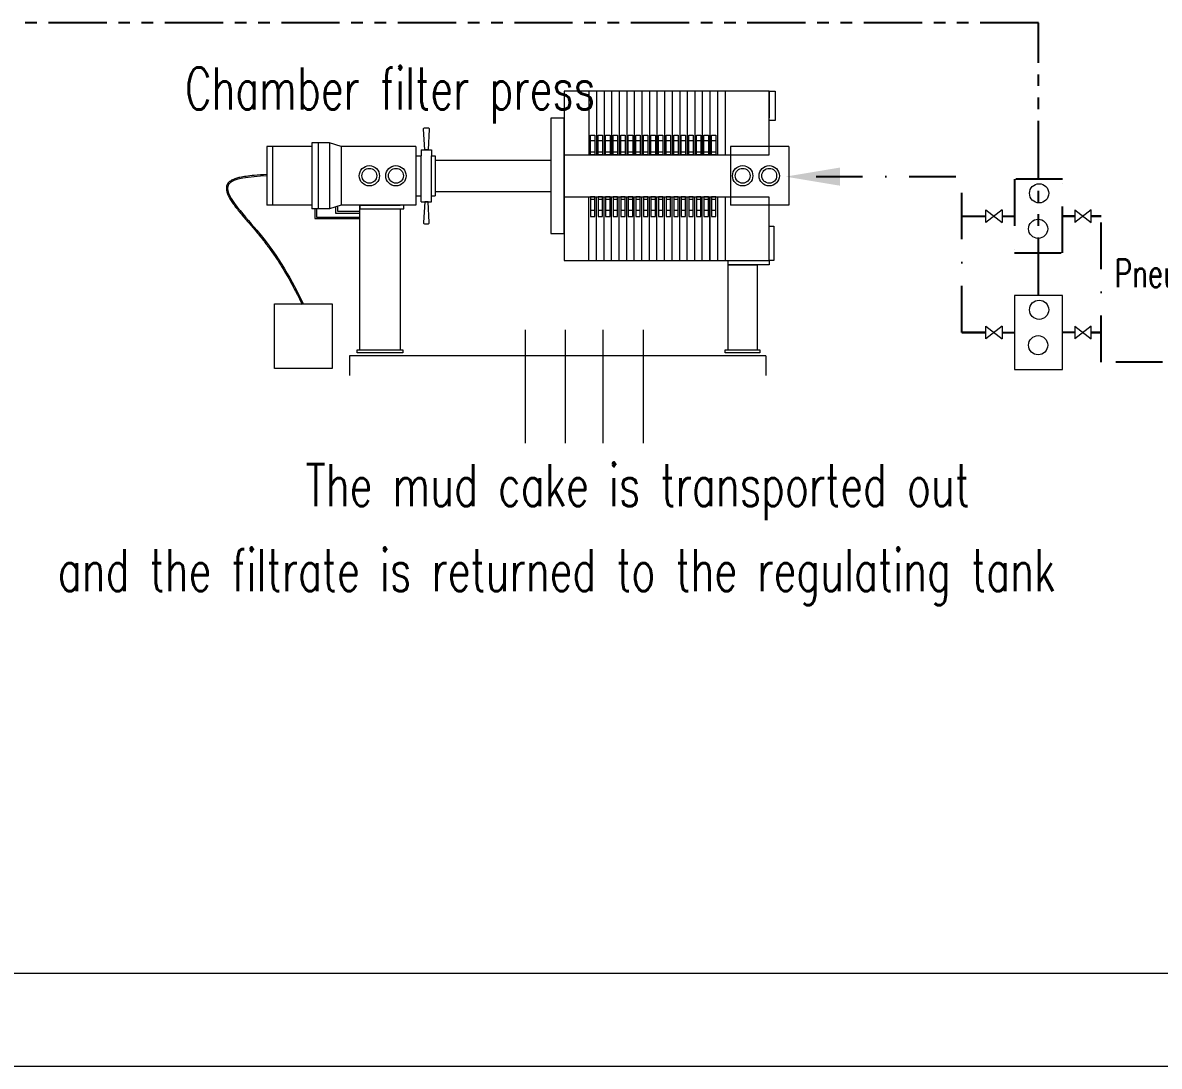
# Model space of a CAD drawing. Extents: x 838828 to 1489448, y 610351 to 848160.
# Drawn here: x 970384 to 982581, y 753083 to 764285 of the extents above; entities that cross this region are included whole.
import ezdxf

# ---------------------------------------------------------------- set-up
doc = ezdxf.new("R2010")
doc.units = 0
doc.header["$LTSCALE"] = 1000
doc.header["$MEASUREMENT"] = 0
doc.linetypes.add('DASHDOT', pattern=[1, 0.5, -0.25, 0, -0.25])
doc.linetypes.add('PHANTOM2', pattern=[1.25, 0.625, -0.125, 0.125, -0.125, 0.125, -0.125])
doc.layers.get('0').update_dxf_attribs({"linetype": 'CONTINUOUS', "lineweight": 13})
for name, color, linetype, lineweight in [('D', 3, 'CONTINUOUS', 13), ('文字', 7, 'CONTINUOUS', 13), ('标注', 8, 'CONTINUOUS', 13), ('水位线', 3, 'CONTINUOUS', 13), ('设备', 6, 'CONTINUOUS', 13)]:
    doc.layers.add(name, color=color, linetype=linetype, lineweight=lineweight)
doc.layers.add('污泥管道', color=3, linetype='DASHDOT')
doc.layers.add('空气管道', color=6, linetype='PHANTOM2')
doc.styles.add('垂直标高', font='romans.shx', dxfattribs={"width": 0.7, "bigfont": 'gbcbig.shx'})

msp = doc.modelspace()

# ---------------------------------------------------------------- linework, layer by layer
for p, q in [((976460, 763551), (976460, 762867)), ((976541, 763551), (976541, 762867)), ((976622, 763551), (976622, 762867)), ((976704, 763551), (976704, 762867)), ((976785, 763551), (976785, 762867)), ((976866, 763551), (976866, 762867)), ((976947, 763551), (976947, 762867)), ((977028, 763551), (977028, 762867)), ((977109, 763551), (977109, 762867)), ((977190, 763551), (977190, 762867)), ((977272, 763551), (977272, 762867)), ((977353, 763551), (977353, 762867)), ((977434, 763551), (977434, 762867)), ((977515, 763551), (977515, 762867)), ((977596, 763551), (977596, 762867)), ((977677, 763551), (977677, 762867)), ((977759, 763551), (977759, 762867)), ((977840, 763551), (977840, 762867)), ((977921, 763551), (977921, 762867)), ((973003, 762956), (973003, 762327)), ((973487, 762956), (973003, 762956)), ((973065, 762956), (973065, 762327)), ((973487, 762995), (973487, 762288)), ((973676, 762995), (973487, 762995)), ((973555, 762995), (973555, 762288)), ((973676, 762995), (973676, 762288)), ((973803, 762956), (973676, 762995)), ((973803, 762956), (973803, 762327)), ((974602, 762956), (973803, 762956)), ((974602, 762956), (974602, 762327)), ((974661, 762920), (974770, 762920)), ((974661, 762920), (974661, 762858)), ((974770, 762920), (974770, 762858)), ((976524, 763016), (976477, 763016)), ((976606, 763016), (976558, 763016)), ((976687, 763016), (976639, 763016)), ((976768, 763016), (976721, 763016)), ((976849, 763016), (976802, 763016)), ((976930, 763016), (976883, 763016)), ((977011, 763016), (976964, 763016)), ((977093, 763016), (977045, 763016)), ((977174, 763016), (977126, 763016)), ((977255, 763016), (977208, 763016)), ((977336, 763016), (977289, 763016)), ((977417, 763016), (977370, 763016)), ((977498, 763016), (977451, 763016)), ((977579, 763016), (977532, 763016)), ((977661, 763016), (977613, 763016)), ((977742, 763016), (977694, 763016)), ((977823, 763016), (977776, 763016)), ((977981, 762956), (977981, 762327)), ((978606, 762956), (977981, 762956)), ((978606, 762956), (978606, 762327)), ((974602, 762858), (974661, 762858)), ((974661, 762364), (974661, 762858)), ((974770, 762364), (974770, 762858)), ((974770, 762858), (974810, 762858)), ((974810, 762858), (974810, 762426)), ((974810, 762811), (976052, 762811)), ((976524, 762895), (976477, 762895)), ((976606, 762895), (976558, 762895)), ((976687, 762895), (976639, 762895)), ((976768, 762895), (976721, 762895)), ((976849, 762895), (976802, 762895)), ((976930, 762895), (976883, 762895)), ((977011, 762895), (976964, 762895)), ((977093, 762895), (977045, 762895)), ((977174, 762895), (977126, 762895)), ((977255, 762895), (977208, 762895)), ((977336, 762895), (977289, 762895)), ((977417, 762895), (977370, 762895)), ((977498, 762895), (977451, 762895)), ((977579, 762895), (977532, 762895)), ((977661, 762895), (977613, 762895)), ((977742, 762895), (977694, 762895)), ((977823, 762895), (977776, 762895)), ((974602, 762426), (974661, 762426)), ((974770, 762426), (974810, 762426)), ((974810, 762473), (976052, 762473)), ((973487, 762327), (973003, 762327)), ((973803, 762327), (973676, 762288)), ((973739, 762308), (973739, 762242)), ((973762, 762315), (973762, 762261)), ((974602, 762327), (973803, 762327)), ((974661, 762364), (974770, 762364)), ((976460, 761732), (976460, 762417)), ((976524, 762388), (976477, 762388)), ((976541, 761732), (976541, 762417)), ((976606, 762388), (976558, 762388)), ((976622, 761732), (976622, 762417)), ((976687, 762388), (976639, 762388)), ((976704, 761732), (976704, 762417)), ((976768, 762388), (976721, 762388)), ((976785, 761732), (976785, 762417)), ((976849, 762388), (976802, 762388)), ((976866, 761732), (976866, 762417)), ((976930, 762388), (976883, 762388)), ((976947, 761732), (976947, 762417)), ((977011, 762388), (976964, 762388)), ((977028, 761732), (977028, 762417)), ((977093, 762388), (977045, 762388)), ((977109, 761732), (977109, 762417)), ((977174, 762388), (977126, 762388)), ((977190, 761732), (977190, 762417)), ((977255, 762388), (977208, 762388)), ((977272, 761732), (977272, 762417)), ((977336, 762388), (977289, 762388)), ((977353, 761732), (977353, 762417)), ((977417, 762388), (977370, 762388)), ((977434, 761732), (977434, 762417)), ((977498, 762388), (977451, 762388)), ((977515, 761732), (977515, 762417)), ((977579, 762388), (977532, 762388)), ((977596, 761732), (977596, 762417)), ((977661, 762388), (977613, 762388)), ((977677, 761732), (977677, 762417)), ((977742, 762388), (977694, 762388)), ((977759, 761732), (977759, 762417)), ((977759, 762413), (977759, 761734)), ((977823, 762388), (977776, 762388)), ((977840, 762413), (977840, 761734)), ((977921, 762413), (977921, 761734)), ((978606, 762327), (977981, 762327)), ((973676, 762288), (973487, 762288)), ((973518, 762288), (973518, 762183)), ((973518, 762183), (974003, 762183)), ((973535, 762288), (973535, 762199)), ((973535, 762199), (974003, 762199)), ((973739, 762242), (974003, 762242)), ((973762, 762261), (974003, 762261)), ((976524, 762268), (976477, 762268)), ((976606, 762268), (976558, 762268)), ((976687, 762268), (976639, 762268)), ((976768, 762268), (976721, 762268)), ((976849, 762268), (976802, 762268)), ((976930, 762268), (976883, 762268)), ((977011, 762268), (976964, 762268)), ((977093, 762268), (977045, 762268)), ((977174, 762268), (977126, 762268)), ((977255, 762268), (977208, 762268)), ((977336, 762268), (977289, 762268)), ((977417, 762268), (977370, 762268)), ((977498, 762268), (977451, 762268)), ((977579, 762268), (977532, 762268)), ((977661, 762268), (977613, 762268)), ((977742, 762268), (977694, 762268)), ((977823, 762268), (977776, 762268)), ((978358, 760709), (973891, 760709)), ((973891, 760709), (973891, 760498)), ((978358, 760709), (978358, 760498)), ((954834, 754083), (1010734, 754083))]:
    msp.add_line(p, q)
at = {"linetype": 'Continuous'}
msp.add_line((952334, 753083), (1011734, 753083), dxfattribs=at)
for points in [[(976193, 762867), (978395, 762867), (978395, 763551), (976193, 763551), (976193, 761732), (978395, 761732), (978395, 762413), (976193, 762413)], [(974003, 760774), (974003, 762327), (974436, 762327)], [(974436, 762289), (974436, 760774)], [(977954, 760774), (977954, 761685), (978265, 761685), (978265, 760774)]]:
    msp.add_lwpolyline(points)
for points in [[(978395, 763551), (978459, 763551), (978459, 763237), (978395, 763237)], [(978395, 763551), (978395, 763551), (978395, 763265), (978395, 763265)], [(976193, 763261), (976052, 763261), (976052, 762023), (976193, 762023)], [(976524, 762867), (976477, 762867), (976477, 763078), (976524, 763078)], [(976606, 762867), (976558, 762867), (976558, 763078), (976606, 763078)], [(976687, 762867), (976639, 762867), (976639, 763078), (976687, 763078)], [(976768, 762867), (976721, 762867), (976721, 763078), (976768, 763078)], [(976849, 762867), (976802, 762867), (976802, 763078), (976849, 763078)], [(976930, 762867), (976883, 762867), (976883, 763078), (976930, 763078)], [(977011, 762867), (976964, 762867), (976964, 763078), (977011, 763078)], [(977093, 762867), (977045, 762867), (977045, 763078), (977093, 763078)], [(977174, 762867), (977126, 762867), (977126, 763078), (977174, 763078)], [(977255, 762867), (977208, 762867), (977208, 763078), (977255, 763078)], [(977336, 762867), (977289, 762867), (977289, 763078), (977336, 763078)], [(977417, 762867), (977370, 762867), (977370, 763078), (977417, 763078)], [(977498, 762867), (977451, 762867), (977451, 763078), (977498, 763078)], [(977579, 762867), (977532, 762867), (977532, 763078), (977579, 763078)], [(977661, 762867), (977613, 762867), (977613, 763078), (977661, 763078)], [(977742, 762867), (977694, 762867), (977694, 763078), (977742, 763078)], [(977823, 762867), (977776, 762867), (977776, 763078), (977823, 763078)], [(974475, 762327), (974003, 762327), (974003, 762289), (974475, 762289)], [(976524, 762417), (976477, 762417), (976477, 762206), (976524, 762206)], [(976606, 762417), (976558, 762417), (976558, 762206), (976606, 762206)], [(976687, 762417), (976639, 762417), (976639, 762206), (976687, 762206)], [(976768, 762417), (976721, 762417), (976721, 762206), (976768, 762206)], [(976849, 762417), (976802, 762417), (976802, 762206), (976849, 762206)], [(976930, 762417), (976883, 762417), (976883, 762206), (976930, 762206)], [(977011, 762417), (976964, 762417), (976964, 762206), (977011, 762206)], [(977093, 762417), (977045, 762417), (977045, 762206), (977093, 762206)], [(977174, 762417), (977126, 762417), (977126, 762206), (977174, 762206)], [(977255, 762417), (977208, 762417), (977208, 762206), (977255, 762206)], [(977336, 762417), (977289, 762417), (977289, 762206), (977336, 762206)], [(977417, 762417), (977370, 762417), (977370, 762206), (977417, 762206)], [(977498, 762417), (977451, 762417), (977451, 762206), (977498, 762206)], [(977579, 762417), (977532, 762417), (977532, 762206), (977579, 762206)], [(977661, 762417), (977613, 762417), (977613, 762206), (977661, 762206)], [(977742, 762417), (977694, 762417), (977694, 762206), (977742, 762206)], [(977823, 762417), (977776, 762417), (977776, 762206), (977823, 762206)], [(978395, 762102), (978444, 762102), (978444, 761734), (978395, 761734)], [(977954, 761685), (977954, 761734), (978395, 761734), (978395, 761685)], [(974464, 760742), (973972, 760742), (973972, 760774), (974464, 760774)], [(978293, 760742), (977923, 760742), (977923, 760774), (978293, 760774)]]:
    msp.add_lwpolyline(points, close=True)
for points in [[(974735, 762920), (974698, 762920), (974685, 763143, -0.414214), (974700, 763158), (974731, 763158, -0.414214), (974746, 763143)], [(974735, 762364), (974698, 762364), (974685, 762140, 0.414214), (974700, 762125), (974731, 762125, 0.414214), (974746, 762140)]]:
    msp.add_lwpolyline(points, format="xyb", close=True)
for centre, radius in [((974104, 762642), 109), ((974104, 762642), 79.8), ((974389, 762642), 109), ((974389, 762642), 79.8), ((978110, 762642), 109), ((978110, 762642), 79.8), ((978395, 762642), 109), ((978395, 762642), 79.8)]:
    msp.add_circle(centre, radius)
at = {"layer": 'D', "color": 3, "ltscale": 200}
for p, q in [((975775, 760988), (975775, 759771)), ((976206, 760988), (976206, 759771)), ((976611, 760988), (976611, 759771)), ((977042, 760988), (977042, 759771)), ((975775, 760023), (975775, 759771)), ((976206, 760023), (976206, 759771)), ((976611, 760023), (976611, 759771)), ((977042, 760023), (977042, 759771))]:
    msp.add_line(p, q, dxfattribs=at)
at = {"layer": '标注'}
for p, q in [((981541, 761356), (981028, 761356)), ((981028, 761356), (981028, 760564)), ((981541, 760564), (981541, 761356)), ((981028, 760564), (981541, 760564))]:
    msp.add_line(p, q, dxfattribs=at)
for centre in [(981291, 762454), (981281, 762073), (981291, 761204), (981281, 760823)]:
    msp.add_circle(centre, 103, dxfattribs=at)
at = {"layer": '水位线', "ltscale": 200}
for p, q in [((980895, 762277), (980719, 762142)), ((980719, 762277), (980895, 762142)), ((980719, 762142), (980719, 762277)), ((980895, 762277), (980895, 762142)), ((981675, 762277), (981675, 762142)), ((981851, 762277), (981675, 762142)), ((981675, 762277), (981851, 762142)), ((981851, 762142), (981851, 762277)), ((980719, 760893), (980719, 761027)), ((980719, 761027), (980895, 760893)), ((980895, 761027), (980719, 760893)), ((980895, 761027), (980895, 760893)), ((981675, 761027), (981675, 760893)), ((981675, 761027), (981851, 760893)), ((981851, 761027), (981675, 760893)), ((981851, 760893), (981851, 761027))]:
    msp.add_line(p, q, dxfattribs=at)
at = {"layer": '污泥管道'}
for p, q in [((978897, 762633), (980463, 762633)), ((980463, 760960), (980463, 762633)), ((981541, 762605), (981028, 762605)), ((981028, 762605), (981028, 761814)), ((981541, 761814), (981541, 762605)), ((980463, 762209), (980719, 762209)), ((980895, 762209), (981028, 762209)), ((981541, 762209), (981675, 762209)), ((981675, 762209), (981541, 762209)), ((981851, 762209), (981956, 762209)), ((981956, 762209), (981851, 762209)), ((981956, 760641), (981956, 762209)), ((981028, 761814), (981541, 761814)), ((980719, 760960), (980463, 760960)), ((980463, 760960), (980719, 760960)), ((980895, 760960), (981028, 760960)), ((981675, 760960), (981541, 760960)), ((981851, 760960), (981956, 760960)), ((981956, 760960), (981851, 760960)), ((982616, 760641), (981956, 760641))]:
    msp.add_line(p, q, dxfattribs=at)
msp.add_solid([(979153, 762536), (979153, 762730), (978569, 762633)], dxfattribs=at)
at = {"layer": '空气管道'}
for p, q in [((981285, 764285), (965734, 764285)), ((981285, 761356), (981285, 764285))]:
    msp.add_line(p, q, dxfattribs=at)
at = {"layer": '设备'}
for p, q in [((973086, 760575), (973086, 761269)), ((973086, 761269), (973705, 761269)), ((973705, 761269), (973705, 760575)), ((973705, 760575), (973086, 760575))]:
    msp.add_line(p, q, dxfattribs=at)
msp.add_spline([(973003, 762642), (972593, 762547), (972896, 762057), (973395, 761269)], degree=3, dxfattribs=at)
msp.add_open_spline([(973002, 762656), (972957, 762653), (972911, 762650), (972837, 762643), (972808, 762640), (972757, 762633), (972736, 762630), (972699, 762621), (972684, 762617), (972658, 762609), (972647, 762604), (972628, 762596), (972620, 762591), (972607, 762582), (972601, 762578), (972591, 762568), (972587, 762563), (972581, 762555), (972580, 762552), (972577, 762547), (972576, 762544), (972573, 762536), (972571, 762530), (972569, 762518), (972569, 762512), (972569, 762500), (972570, 762493), (972572, 762481), (972573, 762474), (972579, 762455), (972584, 762441), (972597, 762414), (972605, 762400), (972623, 762371), (972633, 762356), (972654, 762325), (972666, 762310), (972703, 762262), (972731, 762228), (972790, 762160), (972820, 762125), (972859, 762080), (972868, 762069), (972893, 762040), (972908, 762022), (972936, 761987), (972950, 761969), (972991, 761917), (973016, 761884), (973088, 761784), (973130, 761720), (973218, 761577), (973261, 761499), (973329, 761369), (973356, 761316), (973383, 761262)], degree=3, knots=[0, 0, 0, 0, 69.764987, 69.764987, 117.943989, 117.943989, 157.690047, 157.690047, 189.980627, 189.980627, 216.972109, 216.972109, 239.60644, 239.60644, 258.532225, 258.532225, 277.458011, 277.458011, 285.676976, 285.676976, 293.895941, 293.895941, 310.915568, 310.915568, 327.935196, 327.935196, 344.954823, 344.954823, 361.974451, 361.974451, 395.452018, 395.452018, 428.929586, 428.929586, 462.407153, 462.407153, 495.884721, 495.884721, 565.262538, 565.262538, 634.640355, 634.640355, 657.733645, 657.733645, 695.059712, 695.059712, 732.385778, 732.385778, 807.037911, 807.037911, 956.342177, 956.342177, 1150.715747, 1150.715747, 1286.363161, 1286.363161, 1286.363161, 1286.363161], dxfattribs=at)

# ---------------------------------------------------------------- texts
at = {"layer": '文字', "style": '垂直标高', "width": 0.7}
for s, height, p in [('Chamber filter press', 450, (972126, 763354)), ('Pneumatic pump', 300, (982099, 761446)), ('The mud cake is transported out ', 450, (973421, 759096)), ('and the filtrate is returned to the regulating tank', 450, (970761, 758183))]:
    msp.add_text(s, height=height, dxfattribs=at).set_placement(p)

doc.saveas('drawing.dxf')
